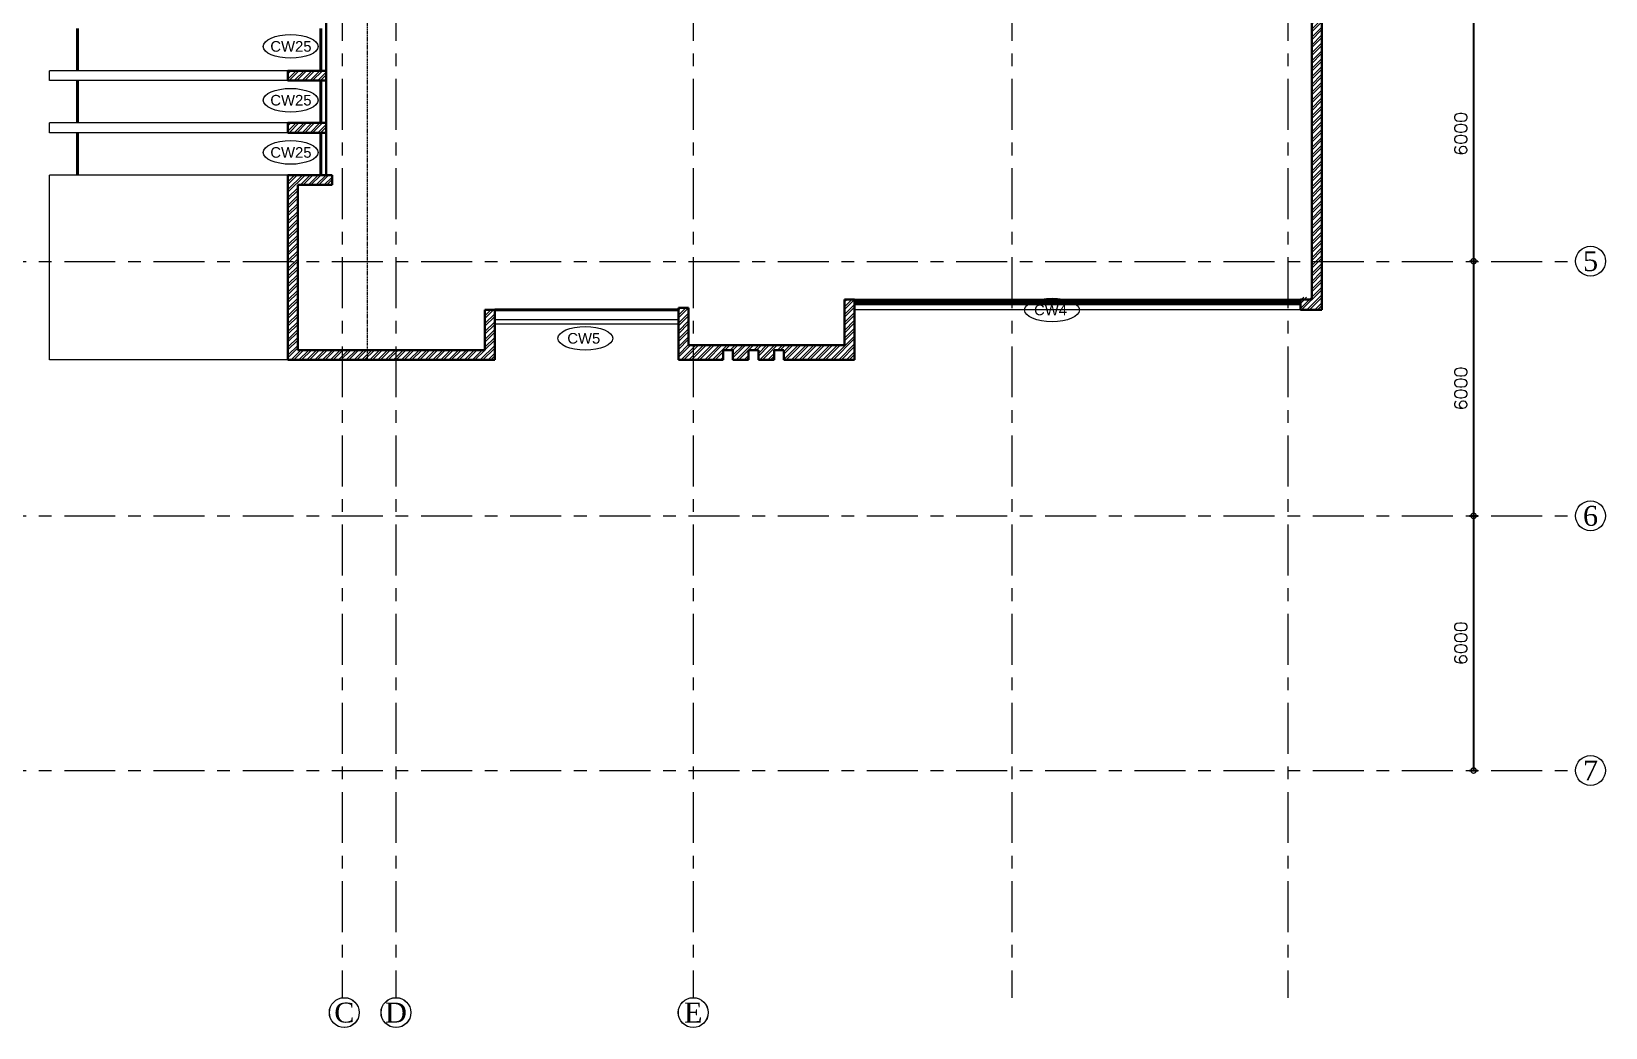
# Model space of a CAD drawing. Header units: millimetres. Extents: x 24487468 to 24959437, y -333213 to 842934.
# Drawn here: x 24724699 to 24761766, y 591233 to 614699 of the extents above; entities that cross this region are included whole.
import ezdxf
from ezdxf.enums import TextEntityAlignment as Align

# ---------------------------------------------------------------- set-up
doc = ezdxf.new("R2010")
doc.units = ezdxf.units.MM
doc.header["$MEASUREMENT"] = 0
doc.header["$PDMODE"] = 3
for name, pattern in [('ACAD_ISO10W100', [18.5, 12, -3, 0.5, -3]), ('BORDERX2', [3.5, 1, -0.5, 1, -0.5, 0, -0.5]), ('Centreline', [21, 12, -3, 3, -3]), ('DASHED2', [0.375, 0.25, -0.125])]:
    doc.linetypes.add(name, pattern=pattern)
doc.layers.get('0').update_dxf_attribs({"lineweight": 5})
doc.layers.add('A-BTEXT', color=57, linetype='Continuous')
for name, color, linetype, lineweight in [('CENLINE', 220, 'ACAD_ISO10W100', 5), ('DIM', 183, 'Continuous', 5), ('GRID', 205, 'BORDERX2', 5), ('HACTH', 8, 'Continuous', 0), ('hatch', 9, 'Continuous', 0), ('p1 plan grid lck', 6, 'Continuous', 5), ('text', 7, 'Continuous', 15), ('wall', 53, 'Continuous', 15), ('Wall1', 37, 'Continuous', 30), ('win shutters', 140, 'Continuous', 25), ('WINDOW', 160, 'Continuous', 25)]:
    doc.layers.add(name, color=color, linetype=linetype, lineweight=lineweight)
doc.styles.add('arial', font='times.ttf')
doc.styles.add('ordinary', font='arial.ttf')
doc.styles.add('ROMANS', font='romans__.ttf')
doc.dimstyles.new('DIM100', dxfattribs={"dimtxt": 300, "dimasz": 250, "dimexe": 100, "dimexo": 100, "dimgap": 150, "dimtad": 1, "dimdec": 0, "dimrnd": 5, "dimzin": 0, "dimdsep": 46, "dimtxsty": 'ROMANS', "dimblk": 'DOTSMALL', "dimcen": 0.09, "dimclrd": 256, "dimclre": 256, "dimclrt": 7, "dimadec": 0, "dimazin": 0, "dimtfac": 1, "dimtdec": 0, "dimtix": 1, "dimtofl": 0, "dimtmove": 1, "dimatfit": 3, "dimfxl": 100, "dimfxlon": 1, "dimtolj": 1, "dimtzin": 0, "dimarcsym": 0})

# ---------------------------------------------------------------- blocks, each defined once
blk = doc.blocks.new('grid letter-flat-4-flat-1')
at = {"layer": 'GRID', "linetype": 'Continuous'}
blk.add_circle((0, 374.75), 281.25, dxfattribs=at)
blk = doc.blocks.new('_DotSmall')
at = {"color": 0, "linetype": 'ByBlock', "const_width": 0.5}
blk.add_lwpolyline([(-0.0625, 0, 1), (0.0625, 0, 1)], format="xyb", close=True, dxfattribs=at)
blk = doc.blocks.new('*D167')
at = {"layer": 'Defpoints', "color": 0, "ltscale": 100, "transparency": 16777216}
for p in [(24754633, 615287), (24754631, 609287), (24758659, 609287)]:
    blk.add_point(p, dxfattribs=at)
at = {"layer": 'DIM', "lineweight": -2, "ltscale": 100, "transparency": 16777216}
for p, q in [((24758559, 615287), (24758759, 615287)), ((24758659, 615287), (24758659, 609287)), ((24758559, 609287), (24758759, 609287))]:
    blk.add_line(p, q, dxfattribs=at)
at = {"layer": 'DIM', "lineweight": -2, "ltscale": 100, "transparency": 16777216, "xscale": 250, "yscale": 250, "zscale": 250}
for p, rotation in [((24758659, 615287), 90), ((24758659, 609287), 270)]:
    blk.add_blockref('_DotSmall', p, dxfattribs=dict(at, rotation=rotation))
at = {"layer": 'DIM', "color": 7, "ltscale": 100, "transparency": 16777216, "insert": (24758358, 612287), "char_height": 300, "attachment_point": 5, "rotation": 90, "style": 'ROMANS'}
blk.add_mtext('\\A1;6000', dxfattribs=at)
blk = doc.blocks.new('*D168')
at = {"layer": 'Defpoints', "color": 0, "ltscale": 100, "transparency": 16777216}
for p in [(24754631, 609287), (24754282, 603287), (24758659, 603287)]:
    blk.add_point(p, dxfattribs=at)
at = {"layer": 'DIM', "lineweight": -2, "ltscale": 100, "transparency": 16777216}
for p, q in [((24758559, 609287), (24758759, 609287)), ((24758659, 609287), (24758659, 603287)), ((24758559, 603287), (24758759, 603287))]:
    blk.add_line(p, q, dxfattribs=at)
at = {"layer": 'DIM', "lineweight": -2, "ltscale": 100, "transparency": 16777216, "xscale": 250, "yscale": 250, "zscale": 250}
for p, rotation in [((24758659, 609287), 90), ((24758659, 603287), 270)]:
    blk.add_blockref('_DotSmall', p, dxfattribs=dict(at, rotation=rotation))
at = {"layer": 'DIM', "color": 7, "ltscale": 100, "transparency": 16777216, "insert": (24758358, 606287), "char_height": 300, "attachment_point": 5, "rotation": 90, "style": 'ROMANS'}
blk.add_mtext('\\A1;6000', dxfattribs=at)
blk = doc.blocks.new('*D169')
at = {"layer": 'Defpoints', "color": 0, "ltscale": 100, "transparency": 16777216}
for p in [(24754282, 603287), (24754282, 597287), (24758659, 597287)]:
    blk.add_point(p, dxfattribs=at)
at = {"layer": 'DIM', "lineweight": -2, "ltscale": 100, "transparency": 16777216}
for p, q in [((24758559, 603287), (24758759, 603287)), ((24758659, 603287), (24758659, 597287)), ((24758559, 597287), (24758759, 597287))]:
    blk.add_line(p, q, dxfattribs=at)
at = {"layer": 'DIM', "lineweight": -2, "ltscale": 100, "transparency": 16777216, "xscale": 250, "yscale": 250, "zscale": 250}
for p, rotation in [((24758659, 603287), 90), ((24758659, 597287), 270)]:
    blk.add_blockref('_DotSmall', p, dxfattribs=dict(at, rotation=rotation))
at = {"layer": 'DIM', "color": 7, "ltscale": 100, "transparency": 16777216, "insert": (24758358, 600287), "char_height": 300, "attachment_point": 5, "rotation": 90, "style": 'ROMANS'}
blk.add_mtext('\\A1;6000', dxfattribs=at)

msp = doc.modelspace()

# ---------------------------------------------------------------- hatches: boundary and pattern name
at = {"layer": 'hatch', "ltscale": 100}
h = msp.add_hatch(dxfattribs=at)
h.set_pattern_fill('ANSI32', color=256, scale=350)
h.set_pattern_definition([(45, (24754829.22, 615287.55), (-92.8078, 92.8078), []), (45, (24754891.09, 615287.55), (-92.8078, 92.8078), [])])
h.paths.add_polyline_path([(24755079.2, 622437.3), (24754653.7, 622437.3), (24754653.7, 622107.3), (24754849.2, 622107.3), (24754849.2, 608437.7), (24754579.2, 608437.7), (24754579.2, 608137.8), (24755079.2, 608137.8)])
h = msp.add_hatch(dxfattribs=at)
h.set_pattern_fill('ANSI32', color=256, scale=350)
h.set_pattern_definition([(45, (24731187.55, 613657.3), (-92.808, 92.808), []), (45, (24731249.43, 613657.3), (-92.808, 92.808), [])])
h.paths.add_polyline_path([(24731637.6, 613772.3), (24730737.6, 613772.3), (24730737.6, 613542.3), (24731637.6, 613542.3)])
h = msp.add_hatch(dxfattribs=at)
h.set_pattern_fill('ANSI32', color=256, scale=350)
h.set_pattern_definition([(45, (24731187.55, 612427.3), (-92.808, 92.808), []), (45, (24731249.43, 612427.3), (-92.808, 92.808), [])])
h.paths.add_polyline_path([(24731637.6, 612542.3), (24730737.6, 612542.3), (24730737.6, 612312.3), (24731637.6, 612312.3)])
h = msp.add_hatch(dxfattribs=at)
h.set_pattern_fill('ANSI32', color=256, scale=350)
h.set_pattern_definition([(45, (24733172.03, 609137.3), (-92.808, 92.808), []), (45, (24733233.9, 609137.3), (-92.808, 92.808), [])])
h.paths.add_polyline_path([(24731777.6, 611312.3), (24730737.6, 611312.3), (24730737.6, 606962.3), (24735606.5, 606962.3), (24735606.5, 608142.3), (24735606.5, 608142.3), (24735376.5, 608142.3), (24735376.5, 607192.3), (24730967.6, 607192.3), (24730967.6, 611082.3), (24731777.6, 611082.3)])
h = msp.add_hatch(dxfattribs=at)
h.set_pattern_fill('ANSI32', color=256, scale=350)
h.set_pattern_definition([(45, (24742007.55, 607674.8), (-92.808, 92.808), []), (45, (24742069.43, 607674.8), (-92.808, 92.808), [])])
h.paths.add_polyline_path([(24740986.5, 607192.3), (24741216.5, 607192.3), (24741216.5, 606962.3), (24741586.5, 606962.3), (24741586.5, 607192.3), (24741816.5, 607192.3), (24741816.5, 606962.3), (24742186.5, 606962.3), (24742186.5, 607192.3), (24742416.5, 607192.3), (24742416.5, 606962.3), (24744083.6, 606962.3), (24744083.6, 608387.3), (24743844.6, 608387.3), (24743844.6, 607307.3), (24740170.5, 607307.3), (24740170.5, 608187.3), (24739931.5, 608187.3), (24739931.5, 606962.3), (24740986.5, 606962.3)])

# ---------------------------------------------------------------- linework, layer by layer
at = {"layer": 'HACTH', "linetype": 'DASHED2', "ltscale": 100}
msp.add_line((24732602.2, 623612.3), (24732602.2, 606962.3), dxfattribs=at)
at = {"layer": 'p1 plan grid lck', "linetype": 'Centreline', "ltscale": 100}
for p, q in [((24732012.6, 638780.2), (24732012.6, 591933.2)), ((24733282.6, 638780.2), (24733282.6, 591933.2)), ((24740282.6, 638780.2), (24740282.6, 591933.2)), ((24747782.5, 638780.2), (24747782.5, 591933.2)), ((24754282.5, 638780.2), (24754282.5, 591933.2)), ((24708672.7, 609280.3), (24761060.9, 609280.3)), ((24708672.7, 603287.3), (24761060.9, 603287.3)), ((24708672.7, 597287.3), (24761060.9, 597287.3))]:
    msp.add_line(p, q, dxfattribs=at)
at = {"layer": 'text', "ltscale": 100}
for centre in [(24730801.4, 614346.7), (24730801.4, 613078.7), (24730801.4, 611848.7), (24748731.5, 608137.3), (24737740.1, 607469.3)]:
    msp.add_ellipse(centre, major_axis=(-645.2, 0), ratio=0.4312913, dxfattribs=at)
at = {"layer": 'wall', "ltscale": 100}
for p, q in [((24730737.6, 613772.3), (24725125.8, 613772.3)), ((24725125.8, 613542.3), (24725125.8, 613772.3)), ((24730737.6, 613542.3), (24725125.8, 613542.3)), ((24730737.6, 612542.3), (24725125.8, 612542.3)), ((24725125.8, 612312.3), (24725125.8, 612542.3)), ((24730737.6, 612312.3), (24725125.8, 612312.3)), ((24730737.6, 611312.3), (24725125.8, 611312.3)), ((24725125.8, 606962.3), (24725125.8, 611312.3)), ((24725125.8, 611082.3), (24725125.8, 611312.3)), ((24730737.6, 611312.3), (24725125.8, 611312.3)), ((24725125.8, 611082.3), (24725125.8, 611312.3)), ((24730737.6, 611312.3), (24725125.8, 611312.3)), ((24735606.5, 607912.3), (24739931.5, 607912.3)), ((24754582, 608137.3), (24744083.6, 608137.3)), ((24735606.5, 607812.3), (24739931.5, 607812.3)), ((24730737.6, 606962.3), (24725125.8, 606962.3))]:
    msp.add_line(p, q, dxfattribs=at)
at = {"layer": 'Wall1', "ltscale": 100}
for p, q in [((24731637.6, 611312.3), (24731637.6, 623382.3)), ((24755082, 608137.3), (24755082, 622437.3)), ((24754852, 608387.3), (24754852, 622107.3)), ((24731777.6, 611312.3), (24730737.6, 611312.3)), ((24730737.6, 606962.3), (24730737.6, 611312.3)), ((24731777.6, 611312.3), (24731777.6, 611082.3)), ((24730967.6, 607192.3), (24730967.6, 611082.3)), ((24731777.6, 611082.3), (24730967.6, 611082.3)), ((24743844.6, 608387.3), (24743844.6, 607307.3)), ((24744083.6, 608387.3), (24743844.6, 608387.3)), ((24744083.6, 608387.3), (24744083.6, 606962.3)), ((24754582, 608387.3), (24754852, 608387.3)), ((24754582, 608137.3), (24754582, 608387.3)), ((24735606.5, 608142.3), (24735376.5, 608142.3)), ((24735376.5, 608142.3), (24735376.5, 607192.3)), ((24735606.5, 608142.3), (24735606.5, 606962.3)), ((24735606.5, 608142.3), (24739931.5, 608142.3)), ((24739931.5, 608187.3), (24739931.5, 606962.3)), ((24739931.5, 608187.3), (24740170.5, 608187.3)), ((24740170.5, 608187.3), (24740170.5, 607307.3)), ((24754582, 608137.3), (24755082, 608137.3)), ((24735376.5, 607192.3), (24730967.6, 607192.3)), ((24743844.6, 607307.3), (24740170.5, 607307.3)), ((24741216.5, 607192.3), (24740986.5, 607192.3)), ((24740986.5, 607192.3), (24740986.5, 606962.3)), ((24741216.5, 607192.3), (24741216.5, 606962.3)), ((24741816.5, 607192.3), (24741586.5, 607192.3)), ((24741586.5, 607192.3), (24741586.5, 606962.3)), ((24741816.5, 607192.3), (24741816.5, 606962.3)), ((24742186.5, 607192.3), (24742186.5, 606962.3)), ((24742416.5, 607192.3), (24742186.5, 607192.3)), ((24742416.5, 607192.3), (24742416.5, 606962.3)), ((24735606.5, 606962.3), (24730737.6, 606962.3)), ((24740986.5, 606962.3), (24739931.5, 606962.3)), ((24741586.5, 606962.3), (24741216.5, 606962.3)), ((24742186.5, 606962.3), (24741816.5, 606962.3)), ((24744083.6, 606962.3), (24742416.5, 606962.3))]:
    msp.add_line(p, q, dxfattribs=at)
for points in [[(24731637.6, 613772.3), (24730737.6, 613772.3), (24730737.6, 613542.3), (24731637.6, 613542.3)], [(24731637.6, 612542.3), (24730737.6, 612542.3), (24730737.6, 612312.3), (24731637.6, 612312.3)]]:
    msp.add_lwpolyline(points, dxfattribs=at)
at = {"layer": 'win shutters', "ltscale": 100, "const_width": 75}
for points in [[(24725781.5, 613772.3), (24725781.5, 614772.3)], [(24731512.6, 613772.3), (24731512.6, 614772.3)], [(24725781.5, 612542.3), (24725781.5, 613542.3)], [(24731512.6, 612542.3), (24731512.6, 613542.3)], [(24725781.5, 611312.3), (24725781.5, 612312.3)], [(24731512.6, 611312.3), (24731512.6, 612312.3)], [(24754582, 608333.8), (24744083.6, 608333.8)], [(24735606.5, 608142.3), (24739931.5, 608142.3)]]:
    msp.add_lwpolyline(points, dxfattribs=at)
at = {"layer": 'WINDOW', "ltscale": 100}
for p, q in [((24744083.6, 608387.3), (24754582, 608387.3)), ((24744083.6, 608272.3), (24754582, 608272.3))]:
    msp.add_line(p, q, dxfattribs=at)

# ---------------------------------------------------------------- block references
at = {"layer": 'CENLINE'}
ref = msp.add_blockref('grid letter-flat-4-flat-1', (24761414.1, 608819.2), dxfattribs=dict(at, xscale=1.25, yscale=1.25, zscale=25.4))
ref.add_attrib('GRID_LETTER', '5', dxfattribs={"layer": 'A-BTEXT', "linetype": 'Continuous', "height": 468.7, "style": 'arial'}).set_placement((24761414.1, 609287.9), align=Align.MIDDLE_CENTER)
ref = msp.add_blockref('grid letter-flat-4-flat-1', (24761414.1, 608819.2), dxfattribs=dict(at, xscale=1.25, yscale=1.25, zscale=25.4))
ref.add_attrib('GRID_LETTER', '5', dxfattribs={"layer": 'A-BTEXT', "linetype": 'Continuous', "height": 468.7, "style": 'arial'}).set_placement((24761414.1, 609287.9), align=Align.MIDDLE_CENTER)
ref = msp.add_blockref('grid letter-flat-4-flat-1', (24761412.5, 602819.2), dxfattribs=dict(at, xscale=1.25, yscale=1.25, zscale=25.4))
ref.add_attrib('GRID_LETTER', '6', dxfattribs={"layer": 'A-BTEXT', "linetype": 'Continuous', "height": 468.7, "style": 'arial'}).set_placement((24761412.5, 603287.9), align=Align.MIDDLE_CENTER)
ref = msp.add_blockref('grid letter-flat-4-flat-1', (24761412.5, 602819.2), dxfattribs=dict(at, xscale=1.25, yscale=1.25, zscale=25.4))
ref.add_attrib('GRID_LETTER', '6', dxfattribs={"layer": 'A-BTEXT', "linetype": 'Continuous', "height": 468.7, "style": 'arial'}).set_placement((24761412.5, 603287.9), align=Align.MIDDLE_CENTER)
ref = msp.add_blockref('grid letter-flat-4-flat-1', (24761412.5, 596819.2), dxfattribs=dict(at, xscale=1.25, yscale=1.25, zscale=25.4))
ref.add_attrib('GRID_LETTER', '7', dxfattribs={"layer": 'A-BTEXT', "linetype": 'Continuous', "height": 468.7, "style": 'arial'}).set_placement((24761412.5, 597287.9), align=Align.MIDDLE_CENTER)
ref = msp.add_blockref('grid letter-flat-4-flat-1', (24761412.5, 596819.2), dxfattribs=dict(at, xscale=1.25, yscale=1.25, zscale=25.4))
ref.add_attrib('GRID_LETTER', '7', dxfattribs={"layer": 'A-BTEXT', "linetype": 'Continuous', "height": 468.7, "style": 'arial'}).set_placement((24761412.5, 597287.9), align=Align.MIDDLE_CENTER)
ref = msp.add_blockref('grid letter-flat-4-flat-1', (24732064.4, 591115.9), dxfattribs=dict(at, xscale=1.25, yscale=1.25, zscale=25.4))
ref.add_attrib('GRID_LETTER', 'C', dxfattribs={"layer": 'A-BTEXT', "linetype": 'Continuous', "height": 468.7, "style": 'arial'}).set_placement((24732064.4, 591584.6), align=Align.MIDDLE_CENTER)
ref = msp.add_blockref('grid letter-flat-4-flat-1', (24732066, 591115.9), dxfattribs=dict(at, xscale=1.25, yscale=1.25, zscale=25.4))
ref.add_attrib('GRID_LETTER', 'C', dxfattribs={"layer": 'A-BTEXT', "linetype": 'Continuous', "height": 468.7, "style": 'arial'}).set_placement((24732066, 591584.6), align=Align.MIDDLE_CENTER)
ref = msp.add_blockref('grid letter-flat-4-flat-1', (24733281.5, 591115.9), dxfattribs=dict(at, xscale=1.25, yscale=1.25, zscale=25.4))
ref.add_attrib('GRID_LETTER', 'D', dxfattribs={"layer": 'A-BTEXT', "linetype": 'Continuous', "height": 468.7, "style": 'arial'}).set_placement((24733281.5, 591584.6), align=Align.MIDDLE_CENTER)
ref = msp.add_blockref('grid letter-flat-4-flat-1', (24733283.1, 591115.9), dxfattribs=dict(at, xscale=1.25, yscale=1.25, zscale=25.4))
ref.add_attrib('GRID_LETTER', 'D', dxfattribs={"layer": 'A-BTEXT', "linetype": 'Continuous', "height": 468.7, "style": 'arial'}).set_placement((24733283.1, 591584.6), align=Align.MIDDLE_CENTER)
ref = msp.add_blockref('grid letter-flat-4-flat-1', (24740281.5, 591115.9), dxfattribs=dict(at, xscale=1.25, yscale=1.25, zscale=25.4))
ref.add_attrib('GRID_LETTER', 'E', dxfattribs={"layer": 'A-BTEXT', "linetype": 'Continuous', "height": 468.7, "style": 'arial'}).set_placement((24740281.5, 591584.6), align=Align.MIDDLE_CENTER)
ref = msp.add_blockref('grid letter-flat-4-flat-1', (24740283.1, 591115.9), dxfattribs=dict(at, xscale=1.25, yscale=1.25, zscale=25.4))
ref.add_attrib('GRID_LETTER', 'E', dxfattribs={"layer": 'A-BTEXT', "linetype": 'Continuous', "height": 468.7, "style": 'arial'}).set_placement((24740283.1, 591584.6), align=Align.MIDDLE_CENTER)

# ---------------------------------------------------------------- texts
at = {"layer": 'text', "ltscale": 100, "char_height": 250, "width": 373.513, "attachment_point": 1, "style": 'ordinary'}
for s, insert in [('CW25', (24730323.3, 614471.8)), ('CW25', (24730323.3, 613203.9)), ('CW25', (24730323.3, 611973.9)), ('CW4', (24748308.2, 608262.5)), ('CW5', (24737316.8, 607594.5))]:
    msp.add_mtext(s, dxfattribs=dict(at, insert=insert))

# ---------------------------------------------------------------- dimensions: what is measured, and where the dimension line sits
at = {"layer": 'DIM', "ltscale": 100}
for base, p1, p2, picture, middle in [((24758659, 609287.3), (24754633.4, 615287.3), (24754631.5, 609287.3), '*D167', (24758357.6, 612287.3)), ((24758659, 603287.3), (24754631.5, 609287.3), (24754282.5, 603287.3), '*D168', (24758357.6, 606287.3)), ((24758659, 597287.3), (24754282.5, 603287.3), (24754282.5, 597287.3), '*D169', (24758357.6, 600287.3))]:
    dim = msp.add_linear_dim(base=base, p1=p1, p2=p2, angle=90, dimstyle='DIM100', dxfattribs=at)
    dim.commit()
    dim.dimension.update_dxf_attribs({"geometry": picture, "text_midpoint": middle})

doc.saveas('drawing.dxf')
